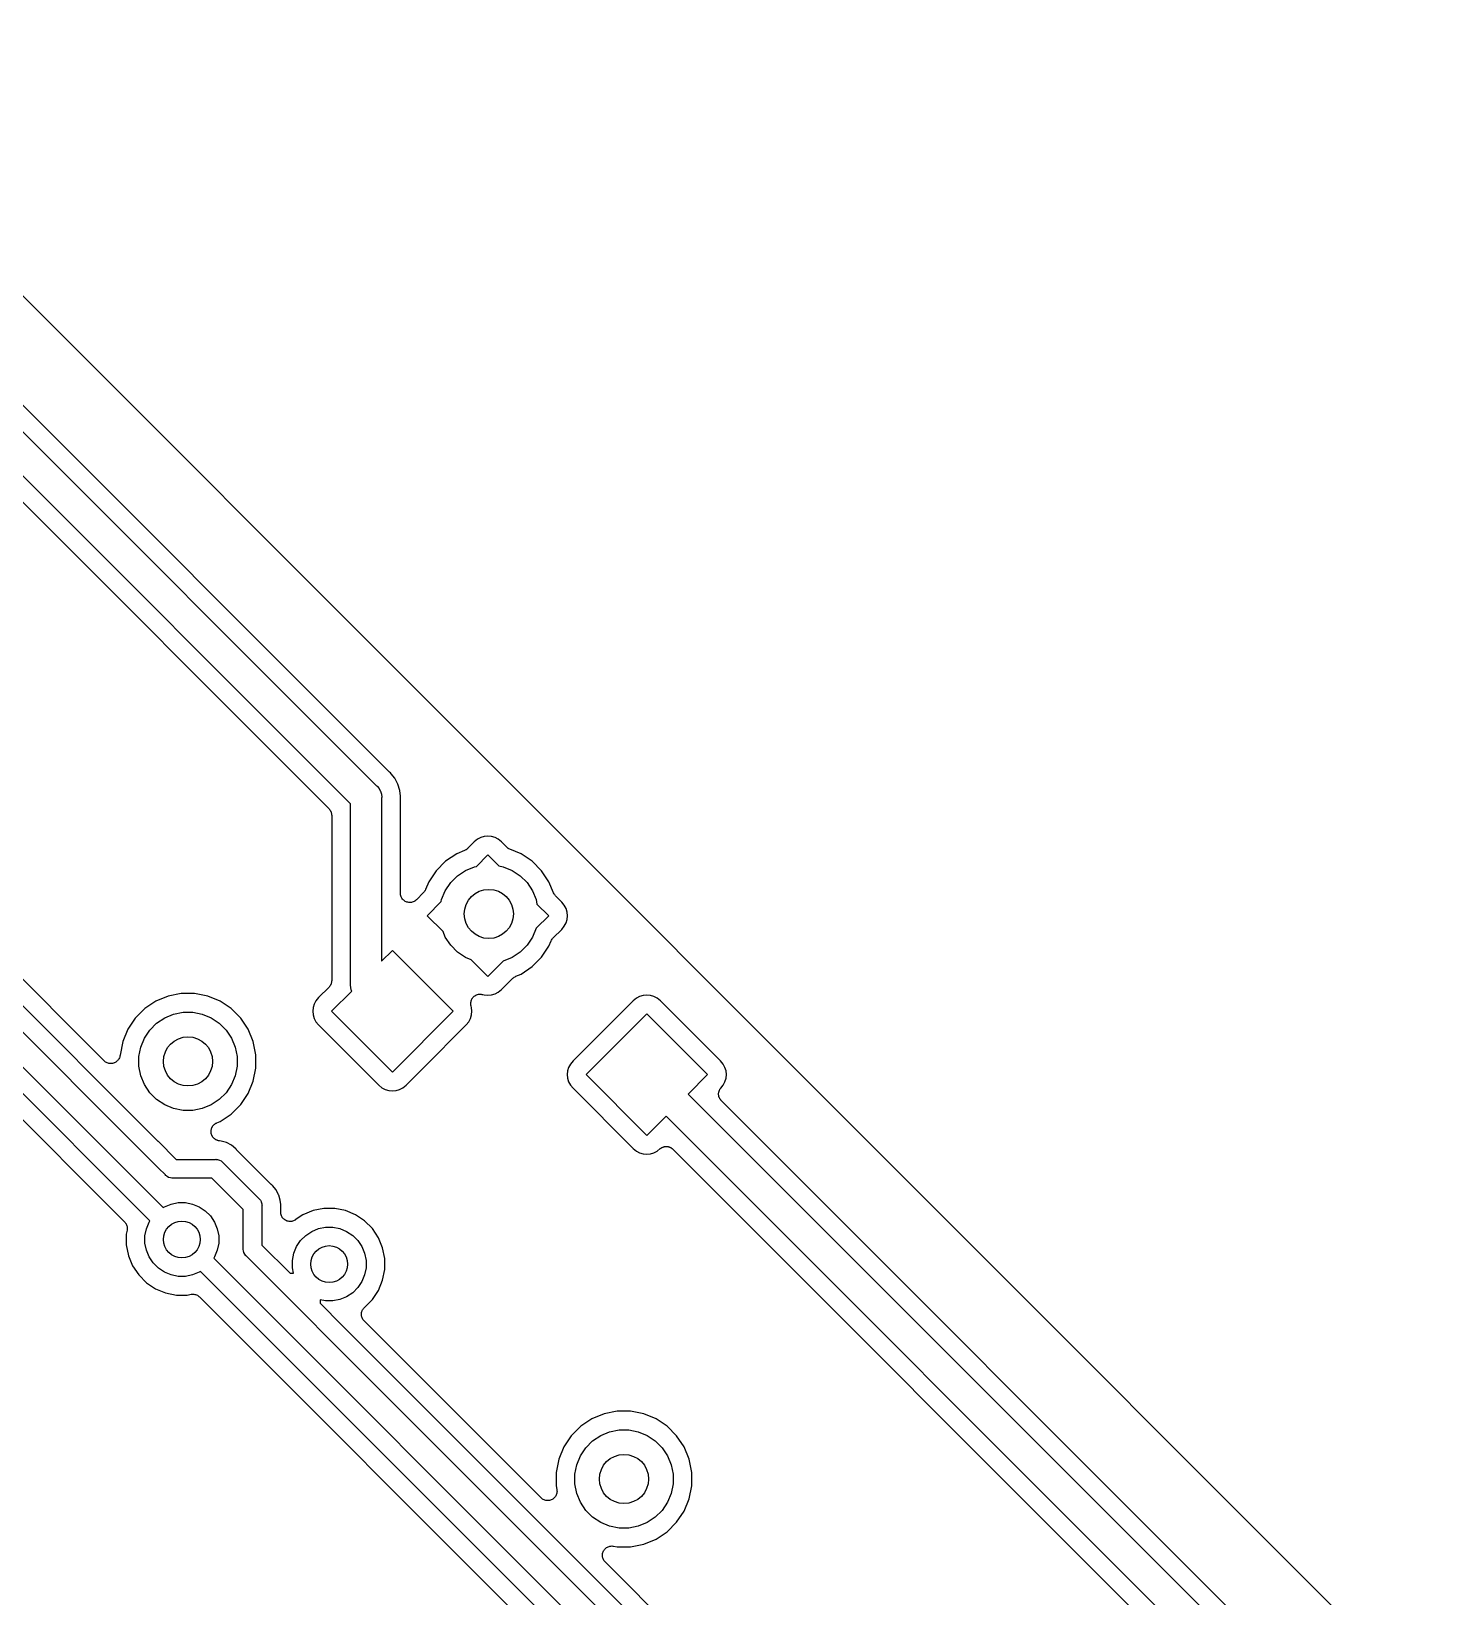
# Model space of a CAD drawing. Extents: x 0.48 to 2.43, y -7.79 to -4.85.
# Drawn here: x 1.96 to 2.409, y -5.374 to -4.873 of the extents above; entities that cross this region are included whole.
import ezdxf

# ---------------------------------------------------------------- set-up
doc = ezdxf.new("R2010")
doc.units = 0
doc.header["$MEASUREMENT"] = 0
doc.layers.add('BLACK', color=7, linetype='CONTINUOUS')

msp = doc.modelspace()

# ---------------------------------------------------------------- linework, layer by layer
at = {"layer": 'BLACK', "linetype": 'CONTINUOUS'}
for p, q in [((2.07422, -5.10985), (1.837, -4.87263)), ((1.8758, -4.87641), (2.40683, -5.40744)), ((1.83245, -4.87656), (2.07029, -5.1144)), ((2.06193, -5.12018), (1.82667, -4.88492)), ((1.82506, -4.8918), (2.05505, -5.12179)), ((1.98297, -5.20259), (1.77631, -4.99593)), ((1.77175, -4.99986), (2.00022, -5.22833)), ((1.99598, -5.23257), (1.76828, -5.00487)), ((1.76601, -5.01373), (2.0019, -5.24963)), ((1.99766, -5.25387), (1.76254, -5.01875)), ((1.76093, -5.02563), (1.98948, -5.25418)), ((2.07432, -5.10993), (2.07422, -5.10985)), ((2.07441, -5.11002), (2.07432, -5.10993)), ((2.07444, -5.11004), (2.07441, -5.11002)), ((2.07474, -5.11029), (2.07444, -5.11004)), ((2.075, -5.1106), (2.07474, -5.11029)), ((2.07612, -5.11197), (2.075, -5.1106)), ((2.075, -5.1106), (2.075, -5.1106)), ((2.07714, -5.11388), (2.07612, -5.11197)), ((2.07029, -5.1144), (2.07048, -5.11456)), ((2.07048, -5.11456), (2.07111, -5.11532)), ((2.07111, -5.11532), (2.07149, -5.11603)), ((2.07149, -5.11603), (2.07157, -5.11619)), ((2.07157, -5.11619), (2.07186, -5.11713)), ((2.07186, -5.11713), (2.07195, -5.11811)), ((2.07777, -5.11595), (2.07714, -5.11388)), ((2.07794, -5.11771), (2.07777, -5.11595)), ((2.05505, -5.12179), (2.05506, -5.1218)), ((2.05506, -5.1218), (2.05506, -5.1218)), ((2.05506, -5.1218), (2.05506, -5.1218)), ((2.05506, -5.1218), (2.05508, -5.12182)), ((2.05508, -5.12182), (2.05525, -5.12204)), ((2.05525, -5.12204), (2.05543, -5.12225)), ((2.05543, -5.12225), (2.05544, -5.12226)), ((2.06193, -5.17801), (2.06193, -5.12018)), ((2.07195, -5.11811), (2.07193, -5.11836)), ((2.07193, -5.11836), (2.07193, -5.17063)), ((2.07793, -5.11876), (2.07794, -5.11863)), ((2.07793, -5.1188), (2.07793, -5.11876)), ((2.07793, -5.14884), (2.07793, -5.1188)), ((2.07794, -5.11772), (2.07794, -5.11771)), ((2.07798, -5.11811), (2.07794, -5.11772)), ((2.07794, -5.1185), (2.07798, -5.11811)), ((2.07794, -5.11863), (2.07794, -5.1185)), ((2.05544, -5.12226), (2.05545, -5.12228)), ((2.05545, -5.12228), (2.05557, -5.12252)), ((2.05557, -5.12252), (2.0557, -5.12277)), ((2.0557, -5.12277), (2.05571, -5.12278)), ((2.05571, -5.12278), (2.05571, -5.1228)), ((2.05571, -5.1228), (2.05579, -5.12306)), ((2.05579, -5.12306), (2.05587, -5.12333)), ((2.05587, -5.12333), (2.05587, -5.12334)), ((2.05587, -5.12334), (2.05588, -5.12336)), ((2.05588, -5.12336), (2.0559, -5.12363)), ((2.0559, -5.12363), (2.05593, -5.12391)), ((2.05593, -5.12391), (2.05593, -5.17684)), ((2.10263, -5.13157), (2.1016, -5.13241)), ((2.10367, -5.13101), (2.10263, -5.13157)), ((2.1048, -5.13067), (2.10367, -5.13101)), ((2.10598, -5.13055), (2.1048, -5.13067)), ((2.10716, -5.13067), (2.10598, -5.13055)), ((2.10829, -5.13101), (2.10716, -5.13067)), ((2.10933, -5.13157), (2.10829, -5.13101)), ((2.11036, -5.13241), (2.10933, -5.13157)), ((2.096, -5.13624), (2.09244, -5.13862)), ((2.09848, -5.13521), (2.096, -5.13624)), ((2.09872, -5.13508), (2.09848, -5.13521)), ((2.09896, -5.13496), (2.09872, -5.13508)), ((2.09898, -5.13494), (2.09896, -5.13496)), ((2.099, -5.13494), (2.09898, -5.13494)), ((2.09921, -5.13476), (2.099, -5.13494)), ((2.09942, -5.13459), (2.09921, -5.13476)), ((2.09945, -5.13456), (2.09942, -5.13459)), ((2.1016, -5.13241), (2.09945, -5.13456)), ((2.10231, -5.14025), (2.10598, -5.13658)), ((2.10598, -5.13658), (2.10949, -5.14009)), ((2.11206, -5.13411), (2.11036, -5.13241)), ((2.11227, -5.13429), (2.11206, -5.13411)), ((2.11248, -5.13446), (2.11227, -5.13429)), ((2.1125, -5.13447), (2.11248, -5.13446)), ((2.11251, -5.13448), (2.1125, -5.13447)), ((2.11275, -5.13461), (2.11251, -5.13448)), ((2.11299, -5.13474), (2.11275, -5.13461)), ((2.11303, -5.13476), (2.11299, -5.13474)), ((2.1166, -5.13624), (2.11303, -5.13476)), ((2.11303, -5.13476), (2.11303, -5.13476)), ((2.11303, -5.13476), (2.11303, -5.13476)), ((2.11303, -5.13476), (2.11303, -5.13476)), ((2.12016, -5.13862), (2.1166, -5.13624)), ((2.08941, -5.14165), (2.08703, -5.14521)), ((2.09244, -5.13862), (2.08941, -5.14165)), ((2.09626, -5.14328), (2.09884, -5.14156)), ((2.09884, -5.14156), (2.10171, -5.14037)), ((2.10171, -5.14037), (2.10231, -5.14025)), ((2.10949, -5.14009), (2.11089, -5.14037)), ((2.11089, -5.14037), (2.11376, -5.14156)), ((2.11376, -5.14156), (2.11634, -5.14328)), ((2.12319, -5.14165), (2.12016, -5.13862)), ((2.12557, -5.14521), (2.12319, -5.14165)), ((2.08703, -5.14521), (2.086, -5.14769)), ((2.09234, -5.14805), (2.09407, -5.14547)), ((2.09407, -5.14547), (2.09626, -5.14328)), ((2.11634, -5.14328), (2.11853, -5.14547)), ((2.11853, -5.14547), (2.12025, -5.14805)), ((2.12705, -5.14878), (2.12557, -5.14521)), ((2.07796, -5.14913), (2.07793, -5.14884)), ((2.07798, -5.14941), (2.07796, -5.14913)), ((2.07799, -5.14942), (2.07798, -5.14941)), ((2.07807, -5.1497), (2.07799, -5.14942)), ((2.07799, -5.14942), (2.07799, -5.14942)), ((2.07815, -5.14997), (2.07807, -5.1497)), ((2.07815, -5.14998), (2.07815, -5.14997)), ((2.07816, -5.14998), (2.07815, -5.14998)), ((2.07829, -5.15023), (2.07816, -5.14998)), ((2.07842, -5.15049), (2.07829, -5.15023)), ((2.07843, -5.1505), (2.07842, -5.15049)), ((2.07861, -5.15072), (2.07843, -5.1505)), ((2.07843, -5.1505), (2.07843, -5.1505)), ((2.07879, -5.15095), (2.07861, -5.15072)), ((2.0788, -5.15095), (2.07879, -5.15095)), ((2.0788, -5.15096), (2.0788, -5.15095)), ((2.07902, -5.15114), (2.0788, -5.15096)), ((2.07924, -5.15132), (2.07902, -5.15114)), ((2.07925, -5.15132), (2.07924, -5.15132)), ((2.07925, -5.15133), (2.07925, -5.15132)), ((2.07951, -5.15147), (2.07925, -5.15133)), ((2.07976, -5.1516), (2.07951, -5.15147)), ((2.07977, -5.15161), (2.07976, -5.1516)), ((2.07976, -5.1516), (2.07976, -5.1516)), ((2.08005, -5.15169), (2.07977, -5.15161)), ((2.08032, -5.15178), (2.08005, -5.15169)), ((2.08033, -5.15178), (2.08032, -5.15178)), ((2.08032, -5.15178), (2.08032, -5.15178)), ((2.08062, -5.15181), (2.08033, -5.15178)), ((2.0809, -5.15184), (2.08062, -5.15181)), ((2.08091, -5.15184), (2.0809, -5.15184)), ((2.0809, -5.15184), (2.0809, -5.15184)), ((2.08119, -5.15182), (2.08091, -5.15184)), ((2.08148, -5.15179), (2.08119, -5.15182)), ((2.08149, -5.15179), (2.08148, -5.15179)), ((2.08176, -5.15171), (2.08149, -5.15179)), ((2.08149, -5.15179), (2.08149, -5.15179)), ((2.08204, -5.15163), (2.08176, -5.15171)), ((2.08205, -5.15162), (2.08204, -5.15163)), ((2.0823, -5.15149), (2.08205, -5.15162)), ((2.08205, -5.15162), (2.08205, -5.15162)), ((2.08256, -5.15136), (2.0823, -5.15149)), ((2.08257, -5.15135), (2.08256, -5.15136)), ((2.08279, -5.15118), (2.08257, -5.15135)), ((2.08257, -5.15135), (2.08257, -5.15135)), ((2.08302, -5.15099), (2.08279, -5.15118)), ((2.08303, -5.15098), (2.08302, -5.15099)), ((2.08305, -5.15096), (2.08303, -5.15098)), ((2.08303, -5.15098), (2.08303, -5.15098)), ((2.08303, -5.15098), (2.08303, -5.15098)), ((2.08535, -5.14866), (2.08305, -5.15096)), ((2.08552, -5.14845), (2.08535, -5.14866)), ((2.0857, -5.14824), (2.08552, -5.14845)), ((2.08571, -5.14823), (2.0857, -5.14824)), ((2.08572, -5.14821), (2.08571, -5.14823)), ((2.08585, -5.14797), (2.08572, -5.14821)), ((2.08598, -5.14773), (2.08585, -5.14797)), ((2.086, -5.14769), (2.08598, -5.14773)), ((2.08649, -5.15607), (2.09104, -5.15152)), ((2.09104, -5.15152), (2.09116, -5.15092)), ((2.09116, -5.15092), (2.09234, -5.14805)), ((2.12025, -5.14805), (2.12144, -5.15092)), ((2.12144, -5.15092), (2.12172, -5.15232)), ((2.12172, -5.15232), (2.12547, -5.15607)), ((2.12718, -5.14902), (2.12705, -5.14878)), ((2.12731, -5.14927), (2.12718, -5.14902)), ((2.12732, -5.14928), (2.12731, -5.14927)), ((2.12733, -5.1493), (2.12732, -5.14928)), ((2.1275, -5.14951), (2.12733, -5.1493)), ((2.12767, -5.14972), (2.1275, -5.14951)), ((2.1277, -5.14975), (2.12767, -5.14972)), ((2.12964, -5.15169), (2.1277, -5.14975)), ((2.13048, -5.15272), (2.12964, -5.15169)), ((2.0916, -5.16117), (2.08649, -5.15607)), ((2.12547, -5.15607), (2.12145, -5.16009)), ((2.13104, -5.15376), (2.13048, -5.15272)), ((2.13138, -5.15489), (2.13104, -5.15376)), ((2.13104, -5.15837), (2.13138, -5.15724)), ((2.1315, -5.15607), (2.13138, -5.15489)), ((2.13138, -5.15724), (2.1315, -5.15607)), ((2.09234, -5.16297), (2.0916, -5.16117)), ((2.12144, -5.16011), (2.12025, -5.16297)), ((2.12145, -5.16009), (2.12144, -5.16011)), ((2.12692, -5.16316), (2.12964, -5.16044)), ((2.12964, -5.16044), (2.13048, -5.15942)), ((2.13048, -5.15942), (2.13104, -5.15837)), ((2.07193, -5.17063), (2.07536, -5.1672)), ((2.07536, -5.1672), (2.09485, -5.18669)), ((2.09407, -5.16555), (2.09234, -5.16297)), ((2.09626, -5.16774), (2.09407, -5.16555)), ((2.11853, -5.16555), (2.11634, -5.16774)), ((2.12025, -5.16297), (2.11853, -5.16555)), ((2.12319, -5.16938), (2.12557, -5.16581)), ((2.12557, -5.16581), (2.12627, -5.16414)), ((2.12627, -5.16413), (2.12628, -5.1641)), ((2.12627, -5.16414), (2.12627, -5.16413)), ((2.12627, -5.16413), (2.12627, -5.16413)), ((2.12627, -5.16413), (2.12627, -5.16413)), ((2.12628, -5.1641), (2.12642, -5.16386)), ((2.12642, -5.16386), (2.12654, -5.16362)), ((2.12654, -5.16362), (2.12656, -5.1636)), ((2.12656, -5.1636), (2.12657, -5.16359)), ((2.12657, -5.16359), (2.12674, -5.16338)), ((2.12674, -5.16338), (2.12692, -5.16316)), ((2.09884, -5.16947), (2.09626, -5.16774)), ((2.10064, -5.17021), (2.09884, -5.16947)), ((2.10598, -5.17555), (2.10064, -5.17021)), ((2.11088, -5.17066), (2.10598, -5.17555)), ((2.11089, -5.17065), (2.11088, -5.17066)), ((2.11376, -5.16947), (2.11089, -5.17065)), ((2.11634, -5.16774), (2.11376, -5.16947)), ((2.1166, -5.17478), (2.12016, -5.1724)), ((2.12016, -5.1724), (2.12319, -5.16938)), ((2.0559, -5.17716), (2.05587, -5.17743)), ((2.05587, -5.17743), (2.05587, -5.17745)), ((2.05593, -5.17688), (2.0559, -5.17716)), ((2.05593, -5.17684), (2.05593, -5.17685)), ((2.05593, -5.17685), (2.05593, -5.17685)), ((2.05593, -5.17685), (2.05593, -5.17685)), ((2.05593, -5.17685), (2.05593, -5.17688)), ((2.11036, -5.17972), (2.11395, -5.17613)), ((2.11395, -5.17613), (2.11398, -5.1761)), ((2.11398, -5.1761), (2.1142, -5.17593)), ((2.1142, -5.17593), (2.11441, -5.17575)), ((2.11441, -5.17575), (2.11443, -5.17575)), ((2.11443, -5.17575), (2.11444, -5.17573)), ((2.11444, -5.17573), (2.11468, -5.17561)), ((2.11468, -5.17561), (2.11493, -5.17548)), ((2.11493, -5.17548), (2.1166, -5.17478)), ((2.0035, -5.18184), (1.99954, -5.18348)), ((2.0077, -5.18101), (2.0035, -5.18184)), ((2.01198, -5.18101), (2.0077, -5.18101)), ((2.01619, -5.18184), (2.01198, -5.18101)), ((2.02014, -5.18348), (2.01619, -5.18184)), ((2.0517, -5.18231), (2.05086, -5.18334)), ((2.05505, -5.17896), (2.0517, -5.18231)), ((2.05523, -5.17875), (2.05505, -5.17896)), ((2.0554, -5.17854), (2.05523, -5.17875)), ((2.05541, -5.17852), (2.0554, -5.17854)), ((2.05542, -5.17851), (2.05541, -5.17852)), ((2.05555, -5.17827), (2.05542, -5.17851)), ((2.05569, -5.17802), (2.05555, -5.17827)), ((2.0557, -5.17799), (2.05569, -5.17801)), ((2.05569, -5.17801), (2.05569, -5.17802)), ((2.05578, -5.17773), (2.0557, -5.17799)), ((2.05586, -5.17746), (2.05578, -5.17773)), ((2.05587, -5.17745), (2.05586, -5.17746)), ((2.05587, -5.18669), (2.06232, -5.18024)), ((2.0619, -5.17826), (2.06193, -5.17801)), ((2.062, -5.17924), (2.0619, -5.17826)), ((2.06229, -5.18018), (2.062, -5.17924)), ((2.06232, -5.18024), (2.06229, -5.18018)), ((2.10102, -5.18253), (2.10119, -5.18229)), ((2.10119, -5.18229), (2.1012, -5.18228)), ((2.10119, -5.18229), (2.10119, -5.18229)), ((2.1012, -5.18228), (2.1014, -5.18208)), ((2.1014, -5.18208), (2.1016, -5.18188)), ((2.1016, -5.18188), (2.10161, -5.18187)), ((2.10161, -5.18187), (2.10185, -5.18171)), ((2.10161, -5.18187), (2.10161, -5.18187)), ((2.10185, -5.18171), (2.10209, -5.18155)), ((2.10209, -5.18155), (2.1021, -5.18155)), ((2.1021, -5.18155), (2.10236, -5.18144)), ((2.1021, -5.18155), (2.1021, -5.18155)), ((2.10236, -5.18144), (2.10263, -5.18133)), ((2.10263, -5.18133), (2.10264, -5.18133)), ((2.10264, -5.18133), (2.10265, -5.18133)), ((2.10265, -5.18133), (2.10292, -5.18127)), ((2.10292, -5.18127), (2.10321, -5.18122)), ((2.10321, -5.18122), (2.10321, -5.18122)), ((2.10321, -5.18122), (2.10322, -5.18122)), ((2.10322, -5.18122), (2.10351, -5.18122)), ((2.10351, -5.18122), (2.10379, -5.18122)), ((2.10379, -5.18122), (2.1038, -5.18122)), ((2.1038, -5.18122), (2.10381, -5.18122)), ((2.10381, -5.18122), (2.10409, -5.18128)), ((2.10409, -5.18128), (2.10437, -5.18133)), ((2.10437, -5.18133), (2.1048, -5.18147)), ((2.1048, -5.18147), (2.10598, -5.18158)), ((2.10598, -5.18158), (2.10716, -5.18147)), ((2.10716, -5.18147), (2.10829, -5.18112)), ((2.10829, -5.18112), (2.10933, -5.18057)), ((2.10933, -5.18057), (2.11036, -5.17972)), ((2.15462, -5.18195), (2.15358, -5.18251)), ((2.15575, -5.18161), (2.15462, -5.18195)), ((2.15693, -5.1815), (2.15575, -5.18161)), ((2.1581, -5.18161), (2.15693, -5.1815)), ((2.15923, -5.18195), (2.1581, -5.18161)), ((2.16028, -5.18251), (2.15923, -5.18195)), ((1.99598, -5.18586), (1.99295, -5.18889)), ((1.99954, -5.18348), (1.99598, -5.18586)), ((2.00525, -5.18761), (2.00829, -5.18701)), ((2.00829, -5.18701), (2.01139, -5.18701)), ((2.01139, -5.18701), (2.01444, -5.18761)), ((2.02371, -5.18586), (2.02014, -5.18348)), ((2.02674, -5.18889), (2.02371, -5.18586)), ((2.04996, -5.18551), (2.04984, -5.18669)), ((2.04984, -5.18669), (2.04996, -5.18787)), ((2.0503, -5.18438), (2.04996, -5.18551)), ((2.05086, -5.18334), (2.0503, -5.18438)), ((2.07536, -5.20618), (2.05587, -5.18669)), ((2.09485, -5.18669), (2.07536, -5.20618)), ((2.10051, -5.18387), (2.10057, -5.1836)), ((2.10051, -5.18388), (2.10051, -5.18387)), ((2.10051, -5.18389), (2.10051, -5.18388)), ((2.10051, -5.18417), (2.10051, -5.18389)), ((2.10051, -5.18446), (2.10051, -5.18417)), ((2.10051, -5.18447), (2.10051, -5.18446)), ((2.10056, -5.18474), (2.10051, -5.18447)), ((2.10051, -5.18447), (2.10051, -5.18447)), ((2.10061, -5.18504), (2.10056, -5.18474)), ((2.10057, -5.1836), (2.10063, -5.18331)), ((2.10062, -5.18505), (2.10061, -5.18504)), ((2.10063, -5.18508), (2.10062, -5.18505)), ((2.10062, -5.18505), (2.10062, -5.18505)), ((2.10062, -5.18505), (2.10062, -5.18505)), ((2.10063, -5.18331), (2.10064, -5.1833)), ((2.10063, -5.18331), (2.10063, -5.18331)), ((2.10076, -5.18551), (2.10063, -5.18508)), ((2.10064, -5.1833), (2.10075, -5.18304)), ((2.10075, -5.18304), (2.10086, -5.18277)), ((2.10087, -5.18669), (2.10076, -5.18551)), ((2.10076, -5.18787), (2.10087, -5.18669)), ((2.10086, -5.18277), (2.10087, -5.18276)), ((2.10086, -5.18277), (2.10086, -5.18277)), ((2.10087, -5.18276), (2.10102, -5.18253)), ((2.15255, -5.18336), (2.13327, -5.20263)), ((2.15358, -5.18251), (2.15255, -5.18336)), ((2.1613, -5.18335), (2.16028, -5.18251)), ((2.18058, -5.20263), (2.1613, -5.18335)), ((1.99057, -5.19245), (1.98893, -5.19641)), ((1.99295, -5.18889), (1.99057, -5.19245)), ((1.99761, -5.19272), (1.9998, -5.19052)), ((1.9998, -5.19052), (2.00238, -5.1888)), ((2.00238, -5.1888), (2.00525, -5.18761)), ((2.01444, -5.18761), (2.0173, -5.1888)), ((2.0173, -5.1888), (2.01988, -5.19052)), ((2.01988, -5.19052), (2.02207, -5.19272)), ((2.02912, -5.19245), (2.02674, -5.18889)), ((2.03075, -5.19641), (2.02912, -5.19245)), ((2.04996, -5.18787), (2.0503, -5.189)), ((2.0503, -5.189), (2.05086, -5.19004)), ((2.05086, -5.19004), (2.0517, -5.19107)), ((2.0517, -5.19107), (2.07098, -5.21035)), ((2.08519, -5.20489), (2.09901, -5.19107)), ((2.09901, -5.19107), (2.09986, -5.19004)), ((2.09986, -5.19004), (2.10042, -5.189)), ((2.10042, -5.189), (2.10076, -5.18787)), ((2.13744, -5.20701), (2.15693, -5.18752)), ((2.15693, -5.18752), (2.17641, -5.20701)), ((1.98893, -5.19641), (1.98807, -5.20075)), ((1.9947, -5.19816), (1.99589, -5.1953)), ((1.99589, -5.1953), (1.99761, -5.19272)), ((2.02207, -5.19272), (2.0238, -5.1953)), ((2.0238, -5.1953), (2.02499, -5.19816)), ((2.03159, -5.20061), (2.03075, -5.19641)), ((1.98738, -5.20239), (1.9872, -5.20261)), ((1.98757, -5.20217), (1.98738, -5.20239)), ((1.98758, -5.20216), (1.98757, -5.20216)), ((1.98757, -5.20216), (1.98757, -5.20217)), ((1.98771, -5.20191), (1.98758, -5.20216)), ((1.98785, -5.20165), (1.98771, -5.20191)), ((1.98786, -5.20164), (1.98785, -5.20165)), ((1.98785, -5.20165), (1.98785, -5.20165)), ((1.98794, -5.20138), (1.98786, -5.20164)), ((1.98803, -5.20109), (1.98794, -5.20138)), ((1.98806, -5.20081), (1.98803, -5.20108)), ((1.98803, -5.20108), (1.98803, -5.20109)), ((1.98803, -5.20109), (1.98803, -5.20109)), ((1.98807, -5.20075), (1.98806, -5.20081)), ((1.99409, -5.2012), (1.9947, -5.19816)), ((1.99409, -5.20431), (1.99409, -5.2012)), ((2.02499, -5.19816), (2.02559, -5.2012)), ((2.02559, -5.2012), (2.02559, -5.20431)), ((2.03159, -5.2049), (2.03159, -5.20061)), ((1.9832, -5.20278), (1.98297, -5.20259)), ((1.98342, -5.20296), (1.9832, -5.20278)), ((1.98343, -5.20296), (1.98342, -5.20296)), ((1.98342, -5.20296), (1.98342, -5.20296)), ((1.98368, -5.2031), (1.98343, -5.20296)), ((1.98393, -5.20324), (1.98368, -5.2031)), ((1.98394, -5.20324), (1.98393, -5.20324)), ((1.98422, -5.20333), (1.98394, -5.20324)), ((1.98394, -5.20324), (1.98394, -5.20324)), ((1.98449, -5.20341), (1.98422, -5.20333)), ((1.9845, -5.20341), (1.98449, -5.20341)), ((1.98479, -5.20344), (1.9845, -5.20341)), ((1.9845, -5.20341), (1.9845, -5.20341)), ((1.98507, -5.20347), (1.98479, -5.20344)), ((1.98508, -5.20347), (1.98507, -5.20347)), ((1.98537, -5.20344), (1.98508, -5.20347)), ((1.98508, -5.20347), (1.98508, -5.20347)), ((1.98566, -5.20342), (1.98537, -5.20344)), ((1.98567, -5.20342), (1.98566, -5.20342)), ((1.98566, -5.20342), (1.98566, -5.20342)), ((1.98595, -5.20333), (1.98567, -5.20342)), ((1.98622, -5.20325), (1.98595, -5.20333)), ((1.98623, -5.20325), (1.98622, -5.20325)), ((1.98622, -5.20325), (1.98622, -5.20325)), ((1.98649, -5.20311), (1.98623, -5.20325)), ((1.98674, -5.20298), (1.98649, -5.20311)), ((1.98675, -5.20298), (1.98674, -5.20298)), ((1.98674, -5.20298), (1.98674, -5.20298)), ((1.98697, -5.20279), (1.98675, -5.20298)), ((1.98719, -5.20261), (1.98697, -5.20279)), ((1.9872, -5.20261), (1.98719, -5.20261)), ((1.9872, -5.20261), (1.9872, -5.20261)), ((1.9947, -5.20735), (1.99409, -5.20431)), ((1.99589, -5.21022), (1.9947, -5.20735)), ((2.02499, -5.20735), (2.0238, -5.21022)), ((2.02559, -5.20431), (2.02499, -5.20735)), ((2.03075, -5.2091), (2.03159, -5.2049)), ((2.07974, -5.21035), (2.08519, -5.20489)), ((2.08519, -5.20489), (2.08519, -5.20489)), ((2.13153, -5.20584), (2.13141, -5.20701)), ((2.13141, -5.20701), (2.13153, -5.20819)), ((2.13187, -5.2047), (2.13153, -5.20584)), ((2.13243, -5.20366), (2.13187, -5.2047)), ((2.13327, -5.20263), (2.13243, -5.20366)), ((2.15693, -5.2265), (2.13744, -5.20701)), ((2.17641, -5.20701), (2.1702, -5.21322)), ((2.18143, -5.20366), (2.18058, -5.20263)), ((2.18198, -5.2047), (2.18143, -5.20366)), ((2.18233, -5.20584), (2.18198, -5.2047)), ((2.18244, -5.20701), (2.18233, -5.20584)), ((2.18233, -5.20819), (2.18244, -5.20701)), ((1.99761, -5.21279), (1.99589, -5.21022)), ((2.0238, -5.21022), (2.02207, -5.21279)), ((2.02912, -5.21306), (2.03075, -5.2091)), ((2.07098, -5.21035), (2.07201, -5.21119)), ((2.07201, -5.21119), (2.07305, -5.21175)), ((2.07305, -5.21175), (2.07418, -5.21209)), ((2.07418, -5.21209), (2.07536, -5.21221)), ((2.07536, -5.21221), (2.07653, -5.21209)), ((2.07653, -5.21209), (2.07767, -5.21175)), ((2.07767, -5.21175), (2.07871, -5.21119)), ((2.07871, -5.21119), (2.07974, -5.21035)), ((2.13153, -5.20819), (2.13187, -5.20932)), ((2.13187, -5.20932), (2.13243, -5.21036)), ((2.13243, -5.21036), (2.13327, -5.21139)), ((2.13327, -5.21139), (2.15255, -5.23067)), ((2.18001, -5.21262), (2.18005, -5.21249)), ((2.18005, -5.21249), (2.18008, -5.21236)), ((2.18008, -5.21236), (2.18014, -5.21221)), ((2.18014, -5.21221), (2.18019, -5.21206)), ((2.18019, -5.21206), (2.18025, -5.21194)), ((2.18025, -5.21194), (2.1803, -5.21182)), ((2.1803, -5.21182), (2.18039, -5.21169)), ((2.18039, -5.21169), (2.18047, -5.21155)), ((2.18047, -5.21155), (2.18055, -5.21144)), ((2.18055, -5.21144), (2.18063, -5.21133)), ((2.18063, -5.21133), (2.18143, -5.21036)), ((2.18143, -5.21036), (2.18198, -5.20932)), ((2.18198, -5.20932), (2.18233, -5.20819)), ((1.9998, -5.21499), (1.99761, -5.21279)), ((2.00238, -5.21671), (1.9998, -5.21499)), ((2.00525, -5.2179), (2.00238, -5.21671)), ((2.0173, -5.21671), (2.01444, -5.2179)), ((2.01988, -5.21499), (2.0173, -5.21671)), ((2.02207, -5.21279), (2.01988, -5.21499)), ((2.02371, -5.21965), (2.02674, -5.21662)), ((2.02674, -5.21662), (2.02912, -5.21306)), ((2.1702, -5.21322), (2.40494, -5.44795)), ((2.17995, -5.2132), (2.17996, -5.21307)), ((2.17996, -5.21336), (2.17995, -5.2132)), ((2.17996, -5.21293), (2.17999, -5.21278)), ((2.17996, -5.21307), (2.17996, -5.21293)), ((2.17996, -5.21352), (2.17996, -5.21336)), ((2.17999, -5.21365), (2.17996, -5.21352)), ((2.17999, -5.21278), (2.18001, -5.21262)), ((2.18, -5.21379), (2.17999, -5.21365)), ((2.18004, -5.21394), (2.18, -5.21379)), ((2.18007, -5.21409), (2.18004, -5.21394)), ((2.18012, -5.21422), (2.18007, -5.21409)), ((2.18016, -5.21435), (2.18012, -5.21422)), ((2.18024, -5.21449), (2.18016, -5.21435)), ((2.18029, -5.21464), (2.18024, -5.21449)), ((2.18037, -5.21475), (2.18029, -5.21464)), ((2.18043, -5.21487), (2.18037, -5.21475)), ((2.18053, -5.21499), (2.18043, -5.21487)), ((2.18062, -5.21512), (2.18053, -5.21499)), ((2.18071, -5.21522), (2.18062, -5.21512)), ((2.1808, -5.21533), (2.18071, -5.21522)), ((2.18083, -5.21536), (2.1808, -5.21533)), ((2.40887, -5.4434), (2.18083, -5.21536)), ((2.00829, -5.2185), (2.00525, -5.2179)), ((2.01139, -5.2185), (2.00829, -5.2185)), ((2.01444, -5.2179), (2.01139, -5.2185)), ((2.01869, -5.22268), (2.01882, -5.22259)), ((2.01882, -5.22259), (2.01895, -5.22254)), ((2.01895, -5.22254), (2.01908, -5.22247)), ((2.01908, -5.22247), (2.02014, -5.22203)), ((2.02014, -5.22203), (2.02371, -5.21965)), ((2.16313, -5.22029), (2.15693, -5.2265)), ((2.39657, -5.45373), (2.16313, -5.22029)), ((2.01722, -5.22523), (2.01724, -5.22508)), ((2.01724, -5.22537), (2.01722, -5.22523)), ((2.01724, -5.22493), (2.01727, -5.22479)), ((2.01724, -5.22508), (2.01724, -5.22493)), ((2.01724, -5.22551), (2.01724, -5.22537)), ((2.01726, -5.22566), (2.01724, -5.22551)), ((2.01728, -5.22581), (2.01726, -5.22566)), ((2.01727, -5.22479), (2.01728, -5.22465)), ((2.01728, -5.22465), (2.01733, -5.2245)), ((2.01732, -5.22595), (2.01728, -5.22581)), ((2.01734, -5.22609), (2.01732, -5.22595)), ((2.01733, -5.2245), (2.01736, -5.22435)), ((2.0174, -5.22623), (2.01734, -5.22609)), ((2.01736, -5.22435), (2.01741, -5.22422)), ((2.01744, -5.22637), (2.0174, -5.22623)), ((2.01741, -5.22422), (2.01746, -5.22409)), ((2.01751, -5.2265), (2.01744, -5.22637)), ((2.01746, -5.22409), (2.01753, -5.22395)), ((2.01756, -5.22663), (2.01751, -5.2265)), ((2.01753, -5.22395), (2.01758, -5.22382)), ((2.01765, -5.22676), (2.01756, -5.22663)), ((2.01758, -5.22382), (2.01767, -5.2237)), ((2.01772, -5.22689), (2.01765, -5.22676)), ((2.01767, -5.2237), (2.01773, -5.22357)), ((2.01781, -5.227), (2.01772, -5.22689)), ((2.01773, -5.22357), (2.01783, -5.22345)), ((2.01788, -5.22712), (2.01781, -5.227)), ((2.01783, -5.22345), (2.01791, -5.22333)), ((2.01799, -5.22723), (2.01788, -5.22712)), ((2.01791, -5.22333), (2.01801, -5.22323)), ((2.01808, -5.22735), (2.01799, -5.22723)), ((2.01801, -5.22323), (2.01811, -5.22312)), ((2.01819, -5.22744), (2.01808, -5.22735)), ((2.01811, -5.22312), (2.01822, -5.22302)), ((2.01829, -5.22754), (2.01819, -5.22744)), ((2.01822, -5.22302), (2.01833, -5.22292)), ((2.01842, -5.22763), (2.01829, -5.22754)), ((2.01833, -5.22292), (2.01845, -5.22284)), ((2.01845, -5.22284), (2.01856, -5.22275)), ((2.01856, -5.22275), (2.01869, -5.22268)), ((2.00039, -5.23698), (1.99598, -5.23257)), ((1.99598, -5.23257), (1.99598, -5.23257)), ((2.00022, -5.22833), (2.00023, -5.22833)), ((2.00023, -5.22833), (2.00605, -5.23416)), ((2.01853, -5.22772), (2.01842, -5.22763)), ((2.01866, -5.22779), (2.01853, -5.22772)), ((2.01878, -5.22787), (2.01866, -5.22779)), ((2.01891, -5.22793), (2.01878, -5.22787)), ((2.01905, -5.228), (2.01891, -5.22793)), ((2.01918, -5.22805), (2.01905, -5.228)), ((2.01931, -5.2281), (2.01918, -5.22805)), ((2.01946, -5.22813), (2.01931, -5.2281)), ((2.0196, -5.22818), (2.01946, -5.22813)), ((2.01975, -5.22819), (2.0196, -5.22818)), ((2.01989, -5.22822), (2.01975, -5.22819)), ((2.01993, -5.22823), (2.01989, -5.22822)), ((2.02053, -5.22829), (2.01993, -5.22823)), ((2.02222, -5.2288), (2.02053, -5.22829)), ((2.02379, -5.22964), (2.02222, -5.2288)), ((2.02516, -5.23076), (2.02379, -5.22964)), ((2.02535, -5.23099), (2.02516, -5.23076)), ((2.02544, -5.23108), (2.02535, -5.23099)), ((2.02551, -5.23118), (2.02544, -5.23108)), ((2.02554, -5.23121), (2.02551, -5.23118)), ((2.03651, -5.24217), (2.02554, -5.23121)), ((2.15255, -5.23067), (2.15358, -5.23151)), ((2.15358, -5.23151), (2.15462, -5.23207)), ((2.15462, -5.23207), (2.15575, -5.23241)), ((2.15575, -5.23241), (2.15693, -5.23253)), ((2.15693, -5.23253), (2.1581, -5.23241)), ((2.1581, -5.23241), (2.15923, -5.23207)), ((2.15923, -5.23207), (2.16028, -5.23151)), ((2.16028, -5.23151), (2.16125, -5.23072)), ((2.16125, -5.23072), (2.16128, -5.23069)), ((2.16128, -5.23069), (2.16139, -5.23061)), ((2.16139, -5.23061), (2.1615, -5.23053)), ((2.1615, -5.23053), (2.16164, -5.23046)), ((2.16164, -5.23046), (2.16177, -5.23037)), ((2.16177, -5.23037), (2.1619, -5.23032)), ((2.1619, -5.23032), (2.16202, -5.23026)), ((2.16202, -5.23026), (2.16217, -5.23021)), ((2.16217, -5.23021), (2.16231, -5.23015)), ((2.16231, -5.23015), (2.16245, -5.23013)), ((2.16245, -5.23013), (2.16258, -5.23009)), ((2.16258, -5.23009), (2.16273, -5.23007)), ((2.16273, -5.23007), (2.16289, -5.23005)), ((2.16289, -5.23005), (2.16302, -5.23005)), ((2.16302, -5.23005), (2.16316, -5.23003)), ((2.16316, -5.23003), (2.16332, -5.23005)), ((2.16332, -5.23005), (2.16347, -5.23005)), ((2.16347, -5.23005), (2.16361, -5.23008)), ((2.16361, -5.23008), (2.16374, -5.23009)), ((2.16374, -5.23009), (2.16389, -5.23014)), ((2.16389, -5.23014), (2.16405, -5.23017)), ((2.16405, -5.23017), (2.16417, -5.23022)), ((2.16417, -5.23022), (2.1643, -5.23026)), ((2.1643, -5.23026), (2.16444, -5.23034)), ((2.16444, -5.23034), (2.16459, -5.2304)), ((2.16459, -5.2304), (2.1647, -5.23048)), ((2.1647, -5.23048), (2.16482, -5.23054)), ((2.16482, -5.23054), (2.16494, -5.23064)), ((2.16494, -5.23064), (2.16507, -5.23073)), ((2.16507, -5.23073), (2.16517, -5.23083)), ((2.16517, -5.23083), (2.16527, -5.23091)), ((2.16527, -5.23091), (2.3897, -5.45534)), ((2.00258, -5.23917), (2.00039, -5.23698)), ((2.00039, -5.23698), (2.00039, -5.23698)), ((2.00605, -5.23416), (2.01862, -5.23416)), ((2.01862, -5.23416), (2.01876, -5.23414)), ((2.01876, -5.23414), (2.01891, -5.23416)), ((2.01891, -5.23416), (2.01891, -5.23416)), ((2.01891, -5.23416), (2.01935, -5.2342)), ((2.01935, -5.2342), (2.01992, -5.23437)), ((2.01992, -5.23437), (2.02044, -5.23465)), ((2.02044, -5.23465), (2.02089, -5.23503)), ((2.02089, -5.23503), (2.02099, -5.23514)), ((2.02099, -5.23514), (2.03258, -5.24673)), ((2.00268, -5.23929), (2.00258, -5.23917)), ((2.00292, -5.23949), (2.00268, -5.23929)), ((2.00314, -5.23966), (2.00292, -5.23949)), ((2.00363, -5.23993), (2.00314, -5.23966)), ((2.00366, -5.23994), (2.00363, -5.23993)), ((2.00422, -5.24011), (2.00366, -5.23994)), ((2.00466, -5.24016), (2.00422, -5.24011)), ((2.00481, -5.24017), (2.00466, -5.24016)), ((2.00466, -5.24016), (2.00466, -5.24016)), ((2.00496, -5.24016), (2.00481, -5.24017)), ((2.01752, -5.24016), (2.00496, -5.24016)), ((2.02756, -5.2502), (2.01752, -5.24016)), ((2.0366, -5.24225), (2.03651, -5.24217)), ((2.03669, -5.24234), (2.0366, -5.24225)), ((2.03672, -5.24237), (2.03669, -5.24234)), ((2.03695, -5.24256), (2.03672, -5.24237)), ((2.03808, -5.24393), (2.03695, -5.24256)), ((2.03258, -5.24673), (2.03269, -5.24682)), ((2.03269, -5.24682), (2.03287, -5.24704)), ((2.03287, -5.24704), (2.03307, -5.24728)), ((2.03307, -5.24728), (2.03329, -5.24769)), ((2.03891, -5.24549), (2.03808, -5.24393)), ((2.03896, -5.24565), (2.03891, -5.24549)), ((2.03943, -5.24719), (2.03896, -5.24565)), ((2.03896, -5.24565), (2.03896, -5.24565)), ((2.03957, -5.24866), (2.03943, -5.24719)), ((2.0019, -5.24963), (2.00228, -5.24938)), ((2.00228, -5.24938), (2.00443, -5.24849)), ((2.00443, -5.24849), (2.00671, -5.24803)), ((2.00671, -5.24803), (2.00904, -5.24803)), ((2.00904, -5.24803), (2.01132, -5.24849)), ((2.01132, -5.24849), (2.01347, -5.24938)), ((2.01347, -5.24938), (2.0154, -5.25067)), ((2.0154, -5.25067), (2.01705, -5.25231)), ((2.01705, -5.25231), (2.01834, -5.25425)), ((2.02756, -5.26276), (2.02756, -5.2502)), ((2.03329, -5.24769), (2.03334, -5.2478)), ((2.03334, -5.2478), (2.03352, -5.24837)), ((2.03352, -5.24837), (2.03355, -5.24873)), ((2.03355, -5.24873), (2.03357, -5.24895)), ((2.03357, -5.24895), (2.03356, -5.2491)), ((2.03356, -5.2491), (2.03356, -5.26166)), ((2.03956, -5.2495), (2.03957, -5.24937)), ((2.03956, -5.24954), (2.03956, -5.2495)), ((2.03956, -5.25108), (2.03956, -5.24954)), ((2.03959, -5.25136), (2.03956, -5.25108)), ((2.0396, -5.24895), (2.03957, -5.24866)), ((2.03957, -5.24866), (2.03957, -5.24866)), ((2.03957, -5.24925), (2.0396, -5.24895)), ((2.03957, -5.24937), (2.03957, -5.24925)), ((2.03961, -5.25165), (2.03959, -5.25136)), ((2.03962, -5.25166), (2.03961, -5.25165)), ((2.0397, -5.25193), (2.03962, -5.25166)), ((2.03962, -5.25166), (2.03962, -5.25166)), ((2.03978, -5.25221), (2.0397, -5.25193)), ((2.03978, -5.25222), (2.03978, -5.25221)), ((2.03979, -5.25222), (2.03978, -5.25222)), ((2.03992, -5.25247), (2.03979, -5.25222)), ((2.04005, -5.25273), (2.03992, -5.25247)), ((2.04668, -5.25193), (2.04423, -5.25357)), ((2.04992, -5.25059), (2.04668, -5.25193)), ((2.05336, -5.24991), (2.04992, -5.25059)), ((2.05687, -5.24991), (2.05336, -5.24991)), ((2.06031, -5.25059), (2.05687, -5.24991)), ((2.06355, -5.25193), (2.06031, -5.25059)), ((2.06647, -5.25388), (2.06355, -5.25193)), ((1.98948, -5.25418), (1.98949, -5.25419)), ((1.98949, -5.25419), (1.98949, -5.25419)), ((1.98949, -5.25419), (1.98949, -5.25419)), ((1.98949, -5.25419), (1.98951, -5.25421)), ((1.98951, -5.25421), (1.98969, -5.25443)), ((1.98969, -5.25443), (1.98986, -5.25464)), ((1.98986, -5.25464), (1.98987, -5.25465)), ((1.98987, -5.25465), (1.98988, -5.25467)), ((1.98988, -5.25467), (1.99, -5.25491)), ((1.99, -5.25491), (1.99013, -5.25516)), ((1.9903, -5.25688), (1.99006, -5.25809)), ((1.99013, -5.25516), (1.99014, -5.25517)), ((1.99014, -5.25517), (1.99015, -5.25519)), ((1.99015, -5.25519), (1.99022, -5.25545)), ((1.99022, -5.25545), (1.9903, -5.25572)), ((1.9903, -5.25572), (1.9903, -5.25573)), ((1.9903, -5.25573), (1.99031, -5.25575)), ((1.99033, -5.25661), (1.9903, -5.25688)), ((1.99031, -5.25575), (1.99033, -5.25603)), ((1.99033, -5.25603), (1.99036, -5.2563)), ((1.99036, -5.25633), (1.99033, -5.25661)), ((1.99036, -5.2563), (1.99036, -5.25632)), ((1.99036, -5.25632), (1.99036, -5.25633)), ((1.99606, -5.25868), (1.99652, -5.2564)), ((1.99652, -5.2564), (1.99741, -5.25425)), ((1.99741, -5.25425), (1.99766, -5.25387)), ((2.01834, -5.25425), (2.01923, -5.2564)), ((2.01923, -5.2564), (2.01969, -5.25868)), ((2.04006, -5.25273), (2.04005, -5.25273)), ((2.04006, -5.25274), (2.04006, -5.25273)), ((2.04024, -5.25296), (2.04006, -5.25274)), ((2.04042, -5.25318), (2.04024, -5.25296)), ((2.04043, -5.25319), (2.04042, -5.25318)), ((2.04065, -5.25338), (2.04043, -5.25319)), ((2.04043, -5.25319), (2.04043, -5.25319)), ((2.04087, -5.25356), (2.04065, -5.25338)), ((2.04088, -5.25356), (2.04087, -5.25356)), ((2.04088, -5.25357), (2.04088, -5.25356)), ((2.04114, -5.2537), (2.04088, -5.25357)), ((2.04138, -5.25384), (2.04114, -5.2537)), ((2.04139, -5.25384), (2.04138, -5.25384)), ((2.0414, -5.25384), (2.04139, -5.25384)), ((2.04167, -5.25393), (2.0414, -5.25384)), ((2.04194, -5.25402), (2.04167, -5.25393)), ((2.04195, -5.25402), (2.04194, -5.25402)), ((2.04196, -5.25402), (2.04195, -5.25402)), ((2.04224, -5.25405), (2.04196, -5.25402)), ((2.04253, -5.25408), (2.04224, -5.25405)), ((2.04254, -5.25408), (2.04253, -5.25408)), ((2.04253, -5.25408), (2.04253, -5.25408)), ((2.04282, -5.25405), (2.04254, -5.25408)), ((2.04311, -5.25403), (2.04282, -5.25405)), ((2.04312, -5.25403), (2.04311, -5.25403)), ((2.04311, -5.25403), (2.04311, -5.25403)), ((2.04339, -5.25395), (2.04312, -5.25403)), ((2.04367, -5.25387), (2.04339, -5.25395)), ((2.04368, -5.25386), (2.04367, -5.25387)), ((2.04393, -5.25373), (2.04368, -5.25386)), ((2.04368, -5.25386), (2.04368, -5.25386)), ((2.04419, -5.2536), (2.04393, -5.25373)), ((2.0442, -5.25359), (2.04419, -5.2536)), ((2.04423, -5.25357), (2.0442, -5.25359)), ((2.0442, -5.25359), (2.0442, -5.25359)), ((2.0442, -5.25359), (2.0442, -5.25359)), ((2.04759, -5.25854), (2.04952, -5.25725)), ((2.04952, -5.25725), (2.05167, -5.25636)), ((2.05167, -5.25636), (2.05395, -5.25591)), ((2.05395, -5.25591), (2.05628, -5.25591)), ((2.05628, -5.25591), (2.05856, -5.25636)), ((2.05856, -5.25636), (2.06071, -5.25725)), ((2.06071, -5.25725), (2.06265, -5.25854)), ((2.06895, -5.25636), (2.06647, -5.25388)), ((2.0709, -5.25928), (2.06895, -5.25636)), ((1.99006, -5.25809), (1.99006, -5.2616)), ((1.99006, -5.2616), (1.99075, -5.26504)), ((1.99606, -5.26101), (1.99606, -5.25868)), ((1.99652, -5.26329), (1.99606, -5.26101)), ((2.01969, -5.26101), (2.01923, -5.26329)), ((2.01969, -5.25868), (2.01969, -5.26101)), ((2.03356, -5.26166), (2.04255, -5.27065)), ((2.04376, -5.26427), (2.04465, -5.26212)), ((2.04465, -5.26212), (2.04594, -5.26019)), ((2.04594, -5.26019), (2.04759, -5.25854)), ((2.06265, -5.25854), (2.06429, -5.26019)), ((2.06429, -5.26019), (2.06558, -5.26212)), ((2.06558, -5.26212), (2.06648, -5.26427)), ((2.07224, -5.26252), (2.0709, -5.25928)), ((2.07293, -5.26596), (2.07224, -5.26252)), ((1.99075, -5.26504), (1.99209, -5.26828)), ((1.99741, -5.26544), (1.99652, -5.26329)), ((1.9987, -5.26737), (1.99741, -5.26544)), ((2.00034, -5.26902), (1.9987, -5.26737)), ((2.01834, -5.26544), (2.01809, -5.26581)), ((2.01809, -5.26581), (2.27854, -5.52627)), ((2.01923, -5.26329), (2.01834, -5.26544)), ((2.02754, -5.26291), (2.02756, -5.26276)), ((2.02756, -5.26305), (2.02754, -5.26291)), ((2.0276, -5.26349), (2.02756, -5.26305)), ((2.02756, -5.26305), (2.02756, -5.26305)), ((2.02777, -5.26406), (2.0276, -5.26349)), ((2.02805, -5.26458), (2.02777, -5.26406)), ((2.02843, -5.26504), (2.02805, -5.26458)), ((2.02854, -5.26513), (2.02843, -5.26504)), ((2.03908, -5.27567), (2.02854, -5.26513)), ((2.04331, -5.26655), (2.04376, -5.26427)), ((2.04331, -5.26888), (2.04331, -5.26655)), ((2.06648, -5.26427), (2.06693, -5.26655)), ((2.06693, -5.26655), (2.06693, -5.26888)), ((2.07293, -5.26947), (2.07293, -5.26596)), ((1.99209, -5.26828), (1.99404, -5.2712)), ((1.99404, -5.2712), (1.99652, -5.27368)), ((2.00228, -5.27031), (2.00034, -5.26902)), ((2.00443, -5.2712), (2.00228, -5.27031)), ((2.00671, -5.27165), (2.00443, -5.2712)), ((2.00904, -5.27165), (2.00671, -5.27165)), ((2.01132, -5.2712), (2.00904, -5.27165)), ((2.01347, -5.27031), (2.01132, -5.2712)), ((2.01385, -5.27006), (2.01347, -5.27031)), ((2.27353, -5.52974), (2.01385, -5.27006)), ((2.04255, -5.27065), (2.04366, -5.27065)), ((2.04366, -5.27065), (2.04331, -5.26888)), ((2.06648, -5.27116), (2.06558, -5.27331)), ((2.06693, -5.26888), (2.06648, -5.27116)), ((2.07224, -5.27291), (2.07293, -5.26947)), ((1.99652, -5.27368), (1.99944, -5.27563)), ((1.99944, -5.27563), (2.00268, -5.27697)), ((2.00268, -5.27697), (2.00612, -5.27765)), ((2.00612, -5.27765), (2.00963, -5.27765)), ((2.00963, -5.27765), (2.01083, -5.27741)), ((2.01083, -5.27741), (2.01084, -5.27741)), ((2.01084, -5.27741), (2.01084, -5.27741)), ((2.01084, -5.27741), (2.01085, -5.27741)), ((2.01085, -5.27741), (2.01087, -5.27741)), ((2.01087, -5.27741), (2.01115, -5.27738)), ((2.01115, -5.27738), (2.01143, -5.27736)), ((2.01143, -5.27736), (2.01144, -5.27736)), ((2.01144, -5.27736), (2.01146, -5.27736)), ((2.01146, -5.27736), (2.01173, -5.27739)), ((2.01173, -5.27739), (2.01201, -5.27742)), ((2.01201, -5.27742), (2.01202, -5.27742)), ((2.01202, -5.27742), (2.01204, -5.27742)), ((2.01204, -5.27742), (2.0123, -5.2775)), ((2.0123, -5.2775), (2.01257, -5.27759)), ((2.01257, -5.27759), (2.01258, -5.27759)), ((2.01258, -5.27759), (2.0126, -5.2776)), ((2.0126, -5.2776), (2.01284, -5.27773)), ((2.01284, -5.27773), (2.01309, -5.27786)), ((2.03918, -5.27579), (2.03908, -5.27567)), ((2.03929, -5.27588), (2.03918, -5.27579)), ((2.04302, -5.27961), (2.03929, -5.27588)), ((2.06265, -5.27689), (2.06071, -5.27818)), ((2.06429, -5.27525), (2.06265, -5.27689)), ((2.06558, -5.27331), (2.06429, -5.27525)), ((2.06895, -5.27907), (2.0709, -5.27615)), ((2.0709, -5.27615), (2.07224, -5.27291)), ((2.01309, -5.27786), (2.0131, -5.27787)), ((2.0131, -5.27787), (2.01311, -5.27788)), ((2.01311, -5.27788), (2.01332, -5.27806)), ((2.01332, -5.27806), (2.01354, -5.27824)), ((2.01354, -5.27824), (2.26665, -5.53134)), ((2.04311, -5.27972), (2.04302, -5.27961)), ((2.04323, -5.27982), (2.04311, -5.27972)), ((2.04696, -5.28355), (2.04323, -5.27982)), ((2.04323, -5.27982), (2.04323, -5.27982)), ((2.04323, -5.27982), (2.04323, -5.27982)), ((2.05395, -5.27953), (2.05218, -5.27917)), ((2.05218, -5.27917), (2.05218, -5.28029)), ((2.05218, -5.28029), (2.05928, -5.28738)), ((2.05628, -5.27953), (2.05395, -5.27953)), ((2.05856, -5.27907), (2.05628, -5.27953)), ((2.06071, -5.27818), (2.05856, -5.27907)), ((2.06559, -5.28294), (2.06568, -5.28267)), ((2.06568, -5.28265), (2.06582, -5.2824)), ((2.06568, -5.28266), (2.06568, -5.28265)), ((2.06568, -5.28267), (2.06568, -5.28266)), ((2.06582, -5.2824), (2.06595, -5.28215)), ((2.06595, -5.28215), (2.06596, -5.28214)), ((2.06596, -5.28214), (2.06614, -5.28192)), ((2.06596, -5.28214), (2.06596, -5.28214)), ((2.06614, -5.28192), (2.06632, -5.2817)), ((2.06632, -5.2817), (2.06895, -5.27907)), ((2.04705, -5.28366), (2.04696, -5.28355)), ((2.04716, -5.28375), (2.04705, -5.28366)), ((2.05504, -5.29163), (2.04716, -5.28375)), ((2.05928, -5.28738), (2.05928, -5.28738)), ((2.05928, -5.28738), (2.29242, -5.52052)), ((2.06544, -5.28379), (2.06548, -5.28351)), ((2.06545, -5.2838), (2.06544, -5.28379)), ((2.06544, -5.28381), (2.06545, -5.2838)), ((2.06547, -5.28409), (2.06544, -5.28381)), ((2.0655, -5.28437), (2.06547, -5.28409)), ((2.06548, -5.28351), (2.0655, -5.28323)), ((2.0655, -5.28323), (2.06551, -5.28322)), ((2.0655, -5.28438), (2.0655, -5.28437)), ((2.0655, -5.28439), (2.0655, -5.28438)), ((2.06558, -5.28467), (2.0655, -5.28439)), ((2.06551, -5.28321), (2.06559, -5.28294)), ((2.06551, -5.28322), (2.06551, -5.28321)), ((2.06566, -5.28494), (2.06558, -5.28467)), ((2.06567, -5.28495), (2.06566, -5.28494)), ((2.06566, -5.28494), (2.06566, -5.28494)), ((2.0658, -5.28521), (2.06567, -5.28495)), ((2.06593, -5.28546), (2.0658, -5.28521)), ((2.06594, -5.28546), (2.06593, -5.28546)), ((2.06594, -5.28547), (2.06594, -5.28546)), ((2.06612, -5.28569), (2.06594, -5.28547)), ((2.06629, -5.28591), (2.06612, -5.28569)), ((2.06631, -5.28593), (2.06629, -5.28591)), ((2.06632, -5.28594), (2.06631, -5.28593)), ((2.06631, -5.28593), (2.06631, -5.28593)), ((2.06631, -5.28593), (2.06631, -5.28593)), ((2.12303, -5.34265), (2.06632, -5.28594)), ((2.2874, -5.52399), (2.05504, -5.29163)), ((2.05504, -5.29163), (2.05504, -5.29163)), ((2.1393, -5.31734), (2.13574, -5.31972)), ((2.14326, -5.3157), (2.1393, -5.31734)), ((2.14746, -5.31487), (2.14326, -5.3157)), ((2.15175, -5.31487), (2.14746, -5.31487)), ((2.15595, -5.3157), (2.15175, -5.31487)), ((2.15991, -5.31734), (2.15595, -5.3157)), ((2.16347, -5.31972), (2.15991, -5.31734)), ((2.13271, -5.32275), (2.13033, -5.32631)), ((2.13574, -5.31972), (2.13271, -5.32275)), ((2.13957, -5.32438), (2.14215, -5.32266)), ((2.14215, -5.32266), (2.14501, -5.32147)), ((2.14501, -5.32147), (2.14806, -5.32087)), ((2.14806, -5.32087), (2.15116, -5.32087)), ((2.15116, -5.32087), (2.1542, -5.32147)), ((2.1542, -5.32147), (2.15707, -5.32266)), ((2.15707, -5.32266), (2.15965, -5.32438)), ((2.1665, -5.32275), (2.16347, -5.31972)), ((2.16888, -5.32631), (2.1665, -5.32275)), ((2.13033, -5.32631), (2.12869, -5.33027)), ((2.13565, -5.32915), (2.13737, -5.32658)), ((2.13737, -5.32658), (2.13957, -5.32438)), ((2.15965, -5.32438), (2.16184, -5.32658)), ((2.16184, -5.32658), (2.16356, -5.32915)), ((2.17052, -5.33027), (2.16888, -5.32631)), ((2.12869, -5.33027), (2.12786, -5.33447)), ((2.13386, -5.33506), (2.13446, -5.33202)), ((2.13446, -5.33202), (2.13565, -5.32915)), ((2.16356, -5.32915), (2.16475, -5.33202)), ((2.16475, -5.33202), (2.16535, -5.33506)), ((2.17135, -5.33447), (2.17052, -5.33027)), ((2.12786, -5.33447), (2.12786, -5.33876)), ((2.13386, -5.33817), (2.13386, -5.33506)), ((2.16535, -5.33506), (2.16535, -5.33817)), ((2.17135, -5.33876), (2.17135, -5.33447)), ((2.12326, -5.34284), (2.12303, -5.34265)), ((2.12348, -5.34302), (2.12326, -5.34284)), ((2.12704, -5.34284), (2.1268, -5.34303)), ((2.12725, -5.34267), (2.12704, -5.34284)), ((2.12726, -5.34267), (2.12725, -5.34267)), ((2.12744, -5.34244), (2.12726, -5.34266)), ((2.12726, -5.34266), (2.12726, -5.34267)), ((2.12763, -5.34222), (2.12744, -5.34244)), ((2.12777, -5.34196), (2.12763, -5.34221)), ((2.12763, -5.34221), (2.12763, -5.34222)), ((2.12763, -5.34222), (2.12763, -5.34222)), ((2.12791, -5.34171), (2.12777, -5.34196)), ((2.12786, -5.33876), (2.12809, -5.33994)), ((2.128, -5.34143), (2.12791, -5.3417)), ((2.12791, -5.3417), (2.12791, -5.3417)), ((2.12791, -5.3417), (2.12791, -5.34171)), ((2.12809, -5.34115), (2.128, -5.34143)), ((2.12809, -5.33994), (2.1281, -5.33998)), ((2.12812, -5.34086), (2.12809, -5.34114)), ((2.12809, -5.34114), (2.12809, -5.34115)), ((2.12809, -5.34115), (2.12809, -5.34115)), ((2.1281, -5.33998), (2.1281, -5.33998)), ((2.1281, -5.33998), (2.1281, -5.33998)), ((2.1281, -5.33998), (2.1281, -5.33998)), ((2.1281, -5.33998), (2.12813, -5.34028)), ((2.12815, -5.34057), (2.12812, -5.34086)), ((2.12813, -5.34028), (2.12815, -5.34056)), ((2.12815, -5.34056), (2.12815, -5.34056)), ((2.12815, -5.34056), (2.12815, -5.34057)), ((2.13446, -5.34121), (2.13386, -5.33817)), ((2.13565, -5.34407), (2.13446, -5.34121)), ((2.16475, -5.34121), (2.16356, -5.34407)), ((2.16535, -5.33817), (2.16475, -5.34121)), ((2.16888, -5.34692), (2.17052, -5.34296)), ((2.17052, -5.34296), (2.17135, -5.33876)), ((2.12374, -5.34316), (2.12348, -5.34302)), ((2.12348, -5.34302), (2.12348, -5.34302)), ((2.12348, -5.34302), (2.12348, -5.34302)), ((2.12399, -5.3433), (2.12374, -5.34316)), ((2.124, -5.3433), (2.12399, -5.3433)), ((2.12427, -5.34338), (2.124, -5.3433)), ((2.124, -5.3433), (2.124, -5.3433)), ((2.12455, -5.34347), (2.12427, -5.34338)), ((2.12456, -5.34347), (2.12455, -5.34347)), ((2.12484, -5.3435), (2.12456, -5.34347)), ((2.12456, -5.34347), (2.12456, -5.34347)), ((2.12513, -5.34353), (2.12484, -5.3435)), ((2.12514, -5.34353), (2.12513, -5.34353)), ((2.12542, -5.3435), (2.12514, -5.34353)), ((2.12514, -5.34353), (2.12514, -5.34353)), ((2.12572, -5.34348), (2.12542, -5.3435)), ((2.12601, -5.34339), (2.12572, -5.34347)), ((2.12572, -5.34347), (2.12572, -5.34347)), ((2.12572, -5.34347), (2.12572, -5.34348)), ((2.12628, -5.34331), (2.12601, -5.34339)), ((2.12629, -5.34331), (2.12628, -5.34331)), ((2.12628, -5.34331), (2.12628, -5.34331)), ((2.12655, -5.34317), (2.12629, -5.34331)), ((2.1268, -5.34304), (2.12655, -5.34317)), ((2.1268, -5.34303), (2.1268, -5.34304)), ((2.1268, -5.34304), (2.1268, -5.34304)), ((2.13737, -5.34665), (2.13565, -5.34407)), ((2.13957, -5.34885), (2.13737, -5.34665)), ((2.16184, -5.34665), (2.15965, -5.34885)), ((2.16356, -5.34407), (2.16184, -5.34665)), ((2.1665, -5.35048), (2.16888, -5.34692)), ((2.14215, -5.35057), (2.13957, -5.34885)), ((2.14501, -5.35176), (2.14215, -5.35057)), ((2.14806, -5.35236), (2.14501, -5.35176)), ((2.15116, -5.35236), (2.14806, -5.35236)), ((2.1542, -5.35176), (2.15116, -5.35236)), ((2.15707, -5.35057), (2.1542, -5.35176)), ((2.15965, -5.34885), (2.15707, -5.35057)), ((2.16347, -5.35351), (2.1665, -5.35048)), ((2.15175, -5.35836), (2.15595, -5.35753)), ((2.15595, -5.35753), (2.15991, -5.35589)), ((2.15991, -5.35589), (2.16347, -5.35351)), ((2.14269, -5.36104), (2.14272, -5.36075)), ((2.14272, -5.36132), (2.14269, -5.36104)), ((2.14269, -5.36104), (2.14269, -5.36104)), ((2.14269, -5.36104), (2.14269, -5.36104)), ((2.14272, -5.36075), (2.14275, -5.36046)), ((2.14274, -5.36162), (2.14272, -5.36132)), ((2.14274, -5.36163), (2.14274, -5.36162)), ((2.14274, -5.36162), (2.14274, -5.36162)), ((2.14282, -5.36189), (2.14274, -5.36163)), ((2.14275, -5.36046), (2.14276, -5.36045)), ((2.14275, -5.36046), (2.14275, -5.36046)), ((2.14276, -5.36045), (2.14284, -5.36019)), ((2.14291, -5.36218), (2.14282, -5.36189)), ((2.14284, -5.36019), (2.14293, -5.3599)), ((2.14291, -5.36219), (2.14291, -5.36218)), ((2.14304, -5.36244), (2.14291, -5.36219)), ((2.14291, -5.36219), (2.14291, -5.36219)), ((2.14293, -5.3599), (2.14306, -5.35965)), ((2.14293, -5.3599), (2.14293, -5.3599)), ((2.14293, -5.3599), (2.14293, -5.3599)), ((2.14318, -5.3627), (2.14304, -5.36244)), ((2.14306, -5.35965), (2.14321, -5.35939)), ((2.14318, -5.36271), (2.14318, -5.3627)), ((2.14335, -5.36292), (2.14318, -5.36271)), ((2.14318, -5.36271), (2.14318, -5.36271)), ((2.14321, -5.35938), (2.14339, -5.35916)), ((2.14321, -5.35939), (2.14321, -5.35938)), ((2.14321, -5.35939), (2.14321, -5.35939)), ((2.14354, -5.36316), (2.14335, -5.36292)), ((2.14339, -5.35916), (2.14358, -5.35894)), ((2.14358, -5.35894), (2.14359, -5.35893)), ((2.14358, -5.35894), (2.14358, -5.35894)), ((2.14359, -5.35893), (2.14382, -5.35875)), ((2.14382, -5.35875), (2.14403, -5.35857)), ((2.14403, -5.35857), (2.14404, -5.35857)), ((2.14404, -5.35856), (2.1443, -5.35843)), ((2.14404, -5.35857), (2.14404, -5.35856)), ((2.1443, -5.35843), (2.14455, -5.35829)), ((2.14455, -5.35829), (2.14455, -5.35829)), ((2.14455, -5.35829), (2.14456, -5.35829)), ((2.14456, -5.35829), (2.14484, -5.35821)), ((2.14484, -5.35821), (2.14511, -5.35813)), ((2.14511, -5.35813), (2.14512, -5.35812)), ((2.14512, -5.35812), (2.14541, -5.3581)), ((2.14512, -5.35812), (2.14512, -5.35812)), ((2.14541, -5.3581), (2.14569, -5.35807)), ((2.14569, -5.35807), (2.1457, -5.35807)), ((2.1457, -5.35807), (2.1457, -5.35807)), ((2.1457, -5.35807), (2.14599, -5.3581)), ((2.14599, -5.3581), (2.14628, -5.35813)), ((2.14628, -5.35813), (2.14628, -5.35813)), ((2.14628, -5.35813), (2.14628, -5.35813)), ((2.14628, -5.35813), (2.14628, -5.35813)), ((2.14628, -5.35813), (2.14746, -5.35836)), ((2.14746, -5.35836), (2.15175, -5.35836)), ((2.14355, -5.36317), (2.14354, -5.36316)), ((2.14357, -5.36319), (2.14355, -5.36317)), ((2.14355, -5.36317), (2.14355, -5.36317)), ((2.14355, -5.36317), (2.14355, -5.36317)), ((2.29635, -5.51597), (2.14357, -5.36319))]:
    msp.add_line(p, q, dxfattribs=at)
at = {"layer": 'BLACK'}
for centre, radius in [((2.1063, -5.15551), 0.007874), ((2.00984, -5.20276), 0.007874), ((2.00787, -5.25984), 0.005906), ((2.05512, -5.26772), 0.005906), ((2.14961, -5.33661), 0.007874)]:
    msp.add_circle(centre, radius, dxfattribs=at)

doc.saveas('drawing.dxf')
